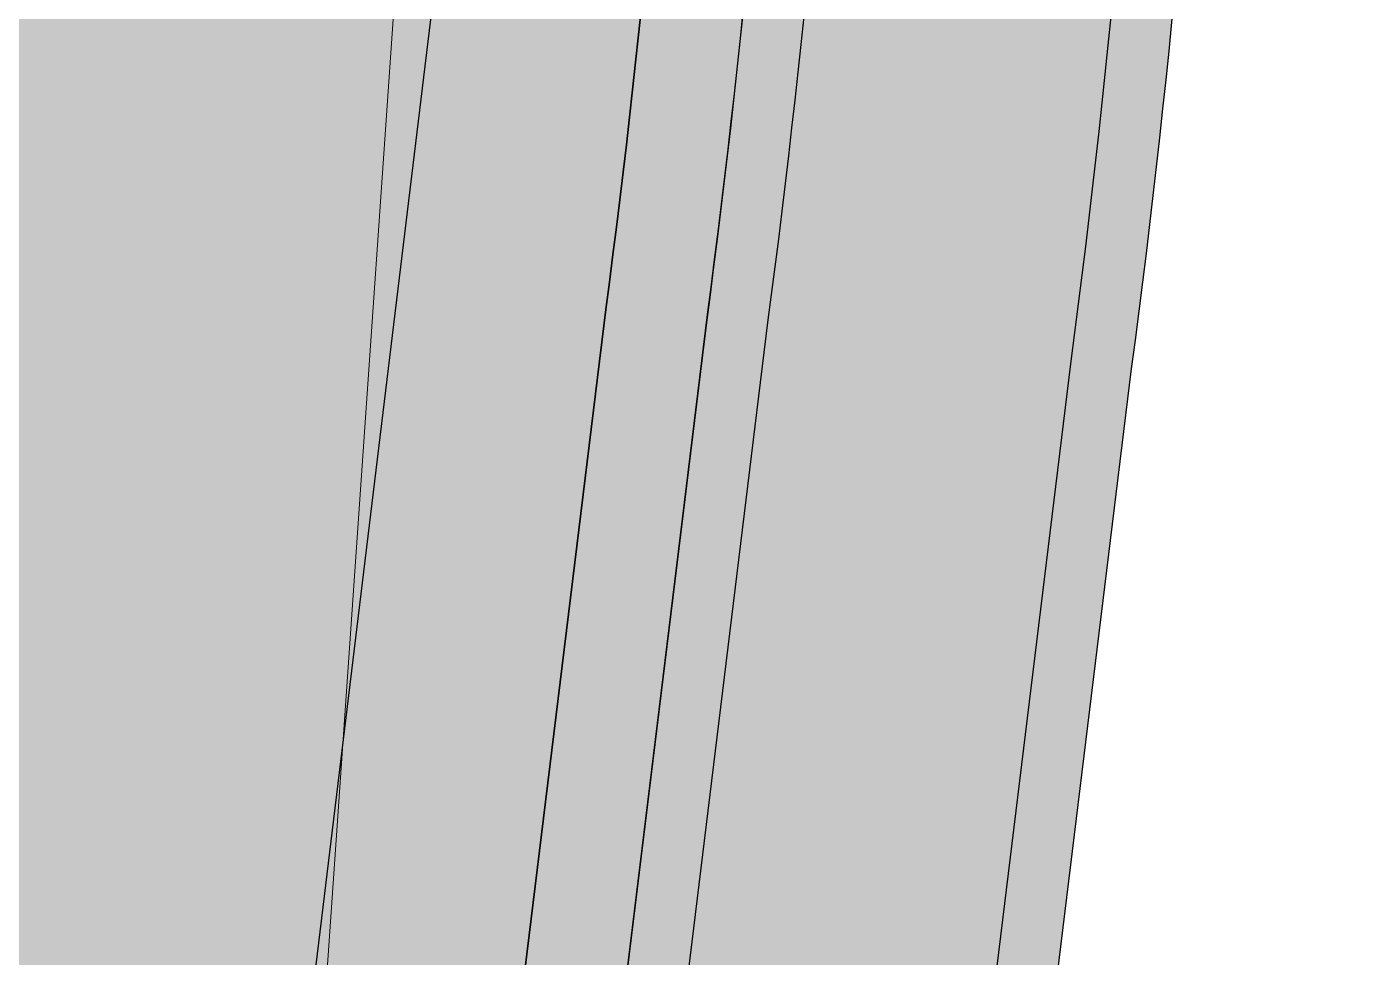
# Model space of a CAD drawing. Header units: centimetres. Extents: x 31799 to 51185, y -99131 to -72325.
# Drawn here: x 36525 to 36787.6, y -89600.8 to -89418 of the extents above; entities that cross this region are included whole.
import ezdxf

# ---------------------------------------------------------------- set-up
doc = ezdxf.new("R2010")
doc.units = ezdxf.units.CM
doc.header["$LTSCALE"] = 50
doc.header["$MEASUREMENT"] = 0
doc.linetypes.add('DASHED2', pattern=[9.524999999999999, 6.35, -3.175])
doc.layers.add('PARCELA', color=7, linetype='Continuous')
doc.layers.add('TALUS', color=2, linetype='Continuous')
doc.layers.add('trotuar', color=91, linetype='Continuous', lineweight=0)
pattern_1 = [(25.3848191782744, (-85633.25279063068, -50661.26926081775), (-11.43331631542021, 24.09498242438757), []), (115.3848191782744, (-85633.25279063068, -50661.26926081775), (-47.57127270745256, 6.947151430131534), [26.67, -26.67])]

# ---------------------------------------------------------------- blocks, each defined once
blk = doc.blocks.new('A$Cd0191f6d')
at = {"layer": 'PARCELA', "flags": 128}
blk.add_lwpolyline([(-1544.900000095367, 6642.599999997765), (-4012.299999874085, 2412.499999813735), (-4678.500000108033, 2836.40000000596), (-3550.100000109524, 4621.499999985099), (-2113.999999966472, 6893.300000019372), (-1544.900000095367, 6642.599999997765)], dxfattribs=at)
at = {"layer": 'trotuar'}
blk.add_polyline3d([(-4575.799999851733, 2836.299999989569, 62586.9), (-3551.200000103563, 4657.500000018626, 62599.59999999998), (-3296.860318817198, 5221.700000017881, 62598.4)], dxfattribs=at)

msp = doc.modelspace()

# ---------------------------------------------------------------- hatches: boundary and pattern name
at = {"layer": 'TALUS', "lineweight": 30, "ltscale": 0.5, "true_color": 0x939598, "transparency": 33554559}
h = msp.add_hatch(dxfattribs=at)
h.set_pattern_fill('AR-BRSTD', color=252, scale=10, angle=25.3848191782744)
h.set_pattern_definition(pattern_1)
edge = h.paths.add_edge_path()
edge.add_line((33481.73727889513, -98964.20794213569), (34192.75944447368, -89929.98434819673))
edge.add_line((34192.75944447369, -89929.98434819671), (34389.28799872281, -87525.5355862798))
edge.add_arc((31959.39116163795, -87326.92702371415), 2437.999999999882, 355.3272943228954, 375.565461341902)
edge.add_arc((32922.71566187232, -87058.58785913259), 1437.999999999809, 375.5654613419055, 387.7626684261507)
edge.add_arc((35921.34901027073, -85480.08389340817), 1950.727892282888, 140.705992002478, 207.7626684261479, ccw=False)
edge.add_arc((34450.36344504908, -84276.35303170708), 50.00000000000462, 128.3258898504117, 140.7059920024994, ccw=False)
edge.add_arc((33527.60467798146, -83109.02263383362), 1437.999999999836, 308.325889850393, 327.0197797373803)
edge.add_arc((32688.74613888751, -82564.67315841456), 2437.999999999767, 327.0197797373834, 347.2579467563899)
edge.add_line((35066.70532080551, -83102.4036942136), (35598.80425657635, -80749.34864941363))
edge.add_line((35598.80425657635, -80749.34864941365), (37529.37706338719, -72329.9349606951))
edge.add_line((37529.37706338719, -72329.93496069509), (37704.8237802681, -72370.16491888188))
edge.add_line((37704.82378026808, -72370.1649188819), (35774.31157619783, -80789.31431322011))
edge.add_line((35774.31157619784, -80789.31431322011), (35242.27244662391, -83142.10488225456))
edge.add_arc((32688.74613888751, -82564.67315841462), 2617.999999999742, 327.01977973738457, 347.2579467563913, ccw=False)
edge.add_arc((33527.60467798014, -83109.0226338324), 1618.000000001632, 309.0322442866182, 327.01977973736945, ccw=False)
edge.add_arc((34578.04042984209, -84404.71115011077), 50.00000000000321, 129.0322442865612, 141.3213182337953)
edge.add_arc((35921.34901027055, -85480.0838934082), 1770.727892282732, 141.3213182338531, 207.76266842615)
edge.add_arc((32922.71566187229, -87058.58785913265), 1617.999999999861, 15.565461341907223, 27.76266842615229, ccw=False)
edge.add_arc((31959.39116163798, -87326.92702371412), 2617.999999999849, 355.3272943228952, 375.5654613419017, ccw=False)
edge.add_line((34568.68973402851, -87540.19905685479), (34372.18326895253, -89944.37756651636))
edge.add_line((34372.18326895253, -89944.37756651637), (33661.18237822793, -98978.33084288123))
edge.add_line((33661.18237822792, -98978.33084288123), (33481.73727889514, -98964.20794213569))
h = msp.add_hatch(dxfattribs=at)
h.set_pattern_fill('AR-BRSTD', color=252, scale=10, angle=25.3848191782744)
h.set_pattern_definition(pattern_1)
edge = h.paths.add_edge_path()
edge.add_line((51168.79446779084, -85771.98218413275), (38822.07713352588, -85555.82566912944))
edge.add_arc((38709.34729134713, -87375.30775866934), 1822.970951900793, 86.45465124964574, 140.5002035420514)
edge.add_arc((39891.45875000868, -88452.22143186604), 3421.032003480776, 139.1759243036042, 152.5402076988426)
edge.add_arc((28852.0999723263, -82715.33768812158), 9019.999999999973, 329.4357010675933, 332.54020769884426, ccw=False)
edge.add_arc((38265.83918597759, -88274.69319847299), 1912.745294440515, 149.4357010675207, 196.8405723386815)
edge.add_arc((34676.27168654486, -89211.5124965988), 1799.999999999678, 352.36335917613354, 372.2747163366826, ccw=False)
edge.add_line((36460.30705312418, -89450.71494389599), (35278.31571298675, -99106.47210740784))
edge.add_line((35278.31571298676, -99106.47210740784), (35456.98203581496, -99128.34320905022))
edge.add_line((35456.98203581496, -99128.34320905022), (36638.85085285327, -89473.58694398144))
edge.add_arc((34676.27168654485, -89211.51249659884), 1979.999999999669, 352.3939628531224, 372.4924356409736)
edge.add_arc((38265.83918597744, -88274.69319847421), 1732.74529444101, 149.4357010674844, 197.0663442301818, ccw=False)
edge.add_arc((28852.09997232275, -82715.33768811954), 9200.000000004073, 329.4357010675921, 332.5402076988431)
edge.add_arc((39891.45875000869, -88452.221431866), 3241.032003480768, 139.1386897844903, 152.5402076988433, ccw=False)
edge.add_arc((38709.34729134891, -87375.30775866857), 1642.970951899917, 86.31897838516647, 140.5718444617201, ccw=False)
edge.add_line((38814.82891781346, -85735.72635621692), (51165.64365366782, -85951.954605271))
edge.add_line((51165.64365366782, -85951.95460527099), (51168.79446779085, -85771.98218413275))
at = {"layer": 'TALUS', "lineweight": 30, "ltscale": 0.5, "true_color": 0x636466, "transparency": 33554687}
h = msp.add_hatch(color=251, dxfattribs=at)
h.dxf.hatch_style = 1
edge = h.paths.add_edge_path()
edge.add_line((51165.64365366782, -85951.95460527099), (38814.82891781346, -85735.72635621691))
edge.add_arc((38709.34729134891, -87375.30775866857), 1642.97095189991, 86.3189783851665, 140.5718444617201)
edge.add_arc((39891.45875000869, -88452.221431866), 3241.032003480768, 139.1386897844903, 152.5402076988433)
edge.add_arc((28852.09997232275, -82715.33768811954), 9200.000000004073, 329.4357010675921, 332.54020769884306, ccw=False)
edge.add_arc((38265.83918597744, -88274.69319847421), 1732.745294441, 149.4357010674844, 197.0663442301818)
edge.add_arc((34676.27168654485, -89211.51249659884), 1979.999999999677, 352.3939628531224, 372.49243564097355, ccw=False)
edge.add_line((36638.85085285327, -89473.58694398144), (35456.98203581496, -99128.34320905022))
edge.add_line((35456.98203581496, -99128.34320905022), (35476.83384946255, -99130.77333145494))
edge.add_line((35476.83384946253, -99130.77333145493), (36658.68940301613, -89476.12541657715))
edge.add_arc((34676.27168654485, -89211.51249659882), 1999.999999999682, 352.3971057818591, 372.5154412534142)
edge.add_arc((38265.83918597759, -88274.69319847315), 1712.745294440574, 149.4357010675174, 197.0929188846484, ccw=False)
edge.add_arc((28852.09997232181, -82715.33768811924), 9220.000000005035, 329.4357010675932, 332.5402076988442)
edge.add_arc((39891.45875000866, -88452.22143186606), 3221.032003480776, 139.1342334458945, 152.5402076988424, ccw=False)
edge.add_arc((38709.34729134862, -87375.30775866867), 1622.970951900053, 86.30252506664851, 140.5806619945616, ccw=False)
edge.add_line((38814.00997657751, -85755.71508363212), (51165.29356320971, -85971.95154095301))
edge.add_line((51165.29356320969, -85971.95154095303), (51165.64365366781, -85951.954605271))
at = {"layer": 'TALUS', "lineweight": 30, "ltscale": 0.5, "true_color": 0x636466, "transparency": 33554559}
h = msp.add_hatch(color=251, dxfattribs=at)
h.dxf.hatch_style = 1
h.paths.add_polyline_path([(36742.15540581193, -89485.23371799702, 0.08831764602469244), (36710.44492975554, -88759.61486534931, -0.09652058283770365), (36643.04232003522, -88135.62894360333, 0.4204092956461077), (36605.61437657014, -88088.9528895818, 0.419224554030772), (36559.4616789291, -88127.13898109058, 0.09621772076513184), (36629.18233664465, -88781.14841149107, -0.08795665985543377), (36658.83294632551, -89474.57661629401), (36622.93931308511, -89767.79382907409, 0.4503571082176306), (36664.62812174503, -89814.89708612398, 0.3789707298073474), (36706.31693040495, -89778.00034317386)])
h.paths.add_polyline_path([(36694.4058422164, -89776.54226973104, -0.3789707298073149), (36664.62812174503, -89802.89708612398, -0.4503571082176554), (36634.85040127366, -89769.25190251692), (36670.73608442555, -89476.09963448012, 0.08800897514906827), (36640.79365002579, -88778.08127741265, -0.09628811142105319), (36571.41769952411, -88128.16541741668, -0.4194452358940413), (36604.40631413295, -88100.89195551093, -0.4225359051821587), (36631.1049569138, -88134.38327188209, 0.09648189558025214), (36698.83836664847, -88762.70020083491, -0.08826679611120193), (36730.25212794872, -89483.71184154472)], flags=16)
at = {"layer": 'TALUS', "lineweight": 30, "ltscale": 0.5, "true_color": 0x139b48, "transparency": 33554559}
h = msp.add_hatch(dxfattribs=at)
h.set_pattern_fill('ANGLE', color=114, angle=25.3848191782744)
h.set_pattern_definition([(25.3848191782744, (6825.114588935041, 0.02578209705825429), (-0.1178913380855103, 0.2484484501952224), [0.2, -0.075]), (115.3848191782744, (6825.114588935041, 0.02578209705825429), (-0.2484484501952224, -0.1178913380855103), [0.2, -0.075])])
h.paths.add_polyline_path([(36730.25212794872, -89483.71184154472, 0.08826679611120107), (36698.83836664847, -88762.70020083491, -0.09648189558022621), (36631.10495691378, -88134.38327188227, 0.4225359051885297), (36604.40631413249, -88100.8919555109, 0.4194452358894052), (36571.41769952411, -88128.16541741668, 0.09628811142105201), (36640.79365002579, -88778.08127741264, -0.08800897514906655), (36670.73608442555, -89476.0996344801), (36634.85040127366, -89769.25190251692, 0.4503571082175821), (36664.62812174502, -89802.89708612398, 0.3789707298073843), (36694.4058422164, -89776.54226973104)])

# ---------------------------------------------------------------- linework, layer by layer
at = {"layer": 'TALUS', "linetype": 'DASHED2', "lineweight": 40, "ltscale": 0.5, "elevation": 31296.9}
msp.add_lwpolyline([(34677.03427819224, -99058.28162217484, -0.0007732866999212065), (35873.89790472329, -88385.41568668053, -0.03489035156082335), (36083.69816339776, -87493.96908597439, -0.01006900292323023), (36178.52064363833, -87219.30193272565, -0.09037426358663188), (36724.93369243589, -86292.70885016174, 0.2233426794898614), (37012.33120167346, -85268.6155531408)], format="xyb", dxfattribs=at)
at = {"layer": 'TALUS', "color": 18, "lineweight": 30, "true_color": 0x000000, "elevation": -31311.32910148165}
for points in [[(51168.79446779084, -85771.98218413275), (38822.07713352589, -85555.82566912944, 0.2402889845404574), (37302.69397078315, -86215.76063706522, 0.05837887176979276), (36855.85851477165, -86874.69451270788, -0.01354679418293279), (36618.85255096041, -87302.05267624545, 0.2098439924146666), (36435.12276139192, -88828.83391540019, -0.08709893884572949), (36460.30705312418, -89450.71494389599), (35278.31571298676, -99106.47210740784), (35456.98203581496, -99128.34320905022), (36638.85085285327, -89473.58694398144, 0.08792163721925192), (36609.39434229676, -88783.21727386408, -0.2108727001981367), (36773.8431789153, -87393.58357401309, 0.01354679418293279), (37015.57875176059, -86957.6971987861, -0.05854189325590244), (37440.28109038375, -86331.84020941044, -0.2412459990362524), (38814.82891781346, -85735.72635621692), (51165.64365366782, -85951.95460527099)], [(51165.64365366782, -85951.95460527099), (38814.82891781346, -85735.72635621692, 0.2412459990362523), (37440.28109038375, -86331.84020941044, 0.0585418932559026), (37015.57875176059, -86957.6971987861, -0.01354679418293279), (36773.8431789153, -87393.58357401309, 0.2108727001981367), (36609.39434229676, -88783.21727386408, -0.08792163721925192), (36638.85085285327, -89473.58694398144), (35456.98203581496, -99128.34320905022), (35476.83384946253, -99130.77333145493), (36658.68940301613, -89476.12541657715, 0.0880089751490652), (36628.74696861638, -88778.10705950971, -0.2109938131165374), (36791.06435979914, -87403.75367376507, 0.01354679418293279), (37033.32544475935, -86966.91971946145, -0.05856140436247513), (37455.57090700262, -86344.73535035976, -0.2413626844069608), (38814.00997657751, -85755.71508363212), (51165.29356320969, -85971.95154095303)], [(36605.6143765707, -88088.95288958185, -0.4204092956421905), (36643.04232003522, -88135.62894360333, 0.09652058283770373), (36710.44492975554, -88759.61486534931, -0.08831764602468796), (36742.15540581194, -89485.23371799699), (36706.31693040495, -89778.00034317387, -0.3789707298072706), (36664.62812174503, -89814.89708612398, -0.4503571082176427), (36622.93931308511, -89767.79382907409), (36658.83294632551, -89474.57661629401, 0.08795665985543431), (36629.18233664465, -88781.14841149107, -0.09621772076512644), (36559.4616789291, -88127.13898109061, -0.419224554034938)]]:
    msp.add_lwpolyline(points, format="xyb", close=True, dxfattribs=at)
msp.add_lwpolyline([(36604.40631413185, -88100.89195551083, -0.422535905194971), (36631.10495691378, -88134.38327188227, 0.09648189558022668), (36698.83836664847, -88762.70020083492, -0.08826679611120526), (36730.25212794871, -89483.71184154476), (36694.4058422164, -89776.54226973104, -0.3789707298072859), (36664.62812174503, -89802.89708612398), (36664.62812174502, -89802.89708612398, -0.4503571082175905), (36634.85040127366, -89769.25190251692), (36670.73608442555, -89476.0996344801, 0.0880089751490652), (36640.79365002579, -88778.08127741265, -0.0962881114210539), (36571.41769952411, -88128.16541741668, -0.4194452358830677), (36604.40631413185, -88100.89195551083), (36604.40631413185, -88100.89195551083)], format="xyb", dxfattribs=at)

# ---------------------------------------------------------------- block references
at = {"layer": 'TALUS', "color": 18, "lineweight": 30, "ltscale": 0.5, "true_color": 0x000000, "rotation": 25.3848191782744}
msp.add_blockref('A$Cd0191f6d', (41819.31584043236, -91853.01963576846), dxfattribs=at)

doc.saveas('drawing.dxf')
